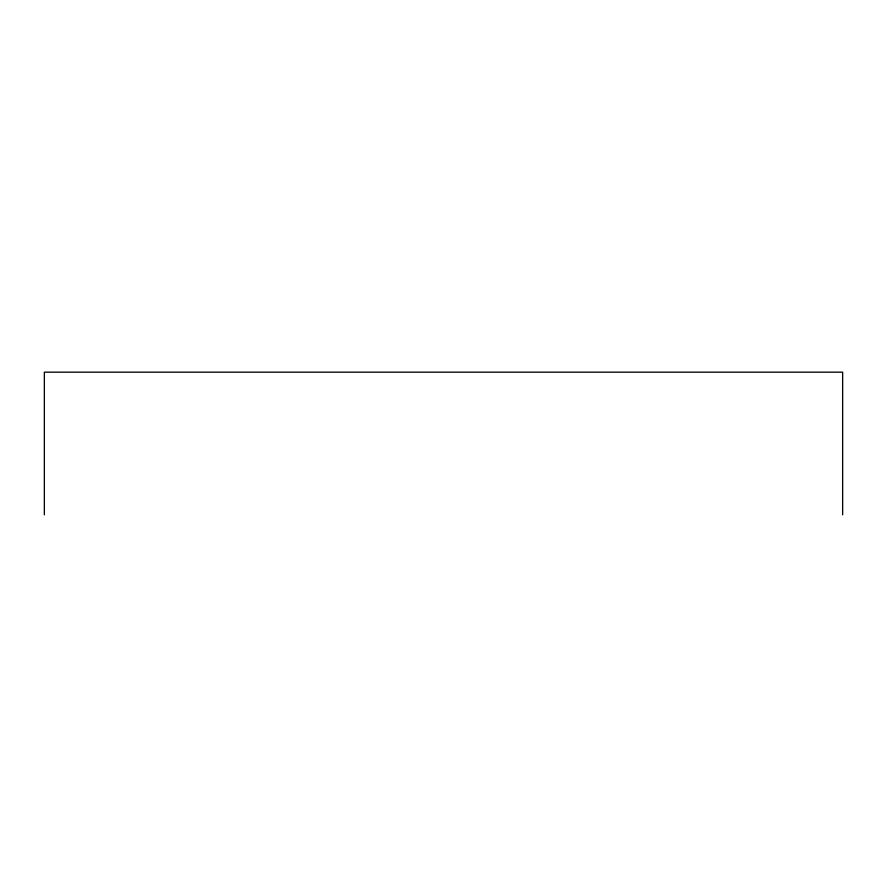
<?xml version="1.0" encoding="UTF-8"?>
<svg xmlns="http://www.w3.org/2000/svg" width="887" height="887" viewBox="0 0 887 887"><rect width="100%" height="100%" fill="white"/><g stroke="black" fill="none" stroke-linecap="round" stroke-linejoin="round"><path stroke-width="1.33" d="M842.65 514.826L842.65 372.174L44.35 372.174L44.35 514.826"/></g></svg>
